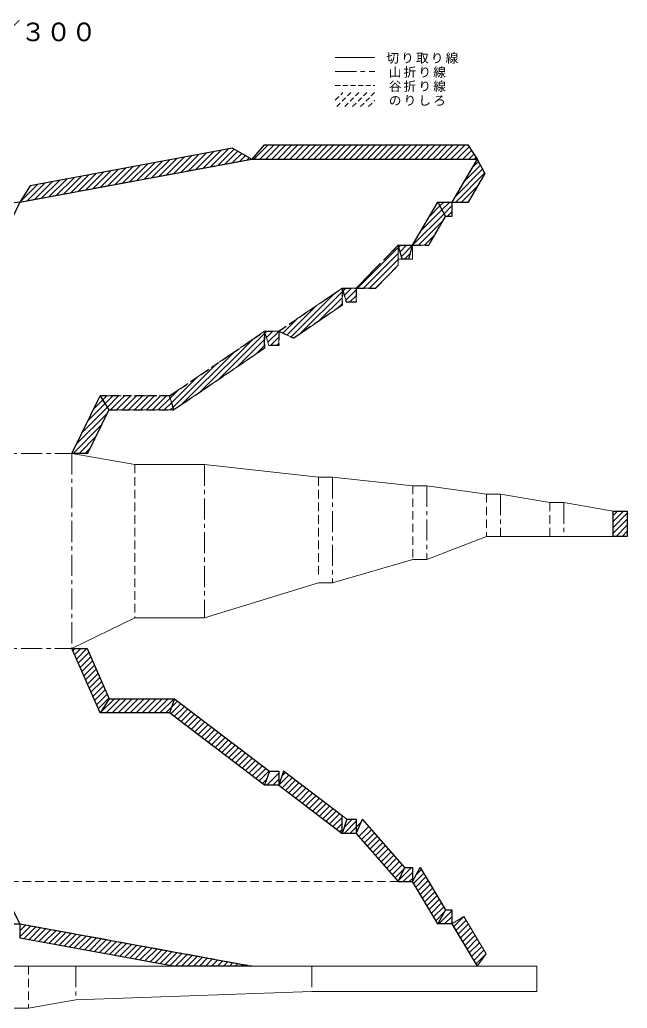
# Model space of a CAD drawing. Units: millimetres at full size, sheet at 1:300. Extents: x -1911260 to 408766, y -45196 to 976532.
# Drawn here: x -359924 to -316749, y 791137 to 861358 of the extents above; entities that cross this region are included whole.
import ezdxf
from ezdxf.enums import TextEntityAlignment as Align

# ---------------------------------------------------------------- set-up
doc = ezdxf.new("R2010")
doc.units = ezdxf.units.MM
doc.header["$LTSCALE"] = 300
for name, pattern in [('CHAIN1', [8, 5, -1, 1, -1]), ('DASHED1', [1.8, 1.2, -0.6]), ('DASHED2', [3, 2, -1])]:
    doc.linetypes.add(name, pattern=pattern)
doc.layers.add('0-0', color=4, linetype='Continuous', lineweight=5)
doc.layers.add('0-1', color=2, linetype='Continuous')
doc.styles.add('ＭＳ ゴシック', font='')
doc.styles.get('ＭＳ ゴシック').set_extended_font_data('MS Gothic')

msp = doc.modelspace()

# ---------------------------------------------------------------- linework, layer by layer
at = {"layer": '0-0'}
for p, q in [((-337497.7, 858684.3), (-334697.7, 858684.3)), ((-343421.2, 851466.5), (-342545, 852466.5)), ((-328071.6, 852466.5), (-342545, 852466.5)), ((-329221.2, 848406.5), (-329221.2, 847406.5)), ((-328061, 848406.5), (-329221.2, 848406.5)), ((-333021.2, 845346.5), (-333021.2, 844340.9)), ((-330861, 845346.5), (-332021.2, 845346.5)), ((-333021.2, 844340.9), (-333021.2, 843918.1)), ((-333021.2, 843918.1), (-334620.8, 842286.5)), ((-337021.2, 842286.5), (-337021.2, 841077.2)), ((-336713.4, 841286.5), (-337021.2, 842286.5)), ((-336021.2, 842286.5), (-336021.2, 841286.5)), ((-334620.8, 842286.5), (-336021.2, 842286.5)), ((-336713.4, 841286.5), (-336021.2, 841286.5)), ((-342521.2, 839226.5), (-342230.5, 838226.5)), ((-342521.2, 839226.5), (-342521.2, 838222.6)), ((-341521.2, 839226.5), (-341521.2, 838226.5)), ((-342521.2, 838226.5), (-342521.2, 838017.2)), ((-341521.2, 838226.5), (-342230.5, 838226.5)), ((-341184.1, 807983), (-341521.2, 806983)), ((-341184.1, 807983), (-336684.1, 804560)), ((-331455, 801137), (-332021.2, 800137)), ((-359921.2, 797137), (-361039.2, 797137)), ((-329221.2, 797137), (-328363.1, 797650.6)), ((-328363.1, 797650.6), (-326772.1, 794998.9)), ((-354511.4, 795137), (-349011.4, 794137)), ((-327421.2, 794137), (-326772.1, 794998.9)), ((-389421.2, 794137), (-343421.2, 794137)), ((-343421.2, 794137), (-323173.2, 794137))]:
    msp.add_line(p, q, dxfattribs=at)
at = {"layer": '0-0', "color": 2, "linetype": 'CHAIN1'}
for p, q in [((-337497.7, 857684.3), (-334697.7, 857684.3)), ((-330221.2, 848406.5), (-332021.2, 845346.5)), ((-330221.2, 848406.5), (-329221.2, 848406.5)), ((-333021.2, 845346.5), (-336021.2, 842286.5)), ((-333021.2, 845346.5), (-332021.2, 845346.5)), ((-337021.2, 842286.5), (-341521.2, 839226.5)), ((-337021.2, 842286.5), (-336021.2, 842286.5)), ((-342521.2, 839226.5), (-349271.2, 834636.5)), ((-342521.2, 839226.5), (-341508.9, 839234.8)), ((-354221.2, 834636.5), (-356221.2, 830556.5)), ((-354221.2, 834636.5), (-349271.2, 834636.5)), ((-376621.2, 830556.5), (-356221.2, 830556.5)), ((-356221.2, 830556.5), (-356221.2, 816681.5)), ((-346799.2, 829756.5), (-346799.2, 818881.5)), ((-337687.2, 828856.5), (-337687.2, 821384.9)), ((-330987.2, 828256.5), (-330987.2, 823006.5)), ((-325745.2, 827656.5), (-325745.2, 824656.5)), ((-321247.2, 827056.5), (-321247.2, 824656.5)), ((-317749.2, 826456.5), (-317749.2, 824656.5)), ((-376621.2, 816681.5), (-356221.2, 816681.5)), ((-355943.2, 794134), (-355943.2, 791737)), ((-339173.2, 794137), (-339173.2, 792337))]:
    msp.add_line(p, q, dxfattribs=at)
at = {"layer": '0-0', "color": 7, "linetype": 'DASHED1'}
msp.add_line((-337497.7, 856684.3), (-334697.7, 856684.3), dxfattribs=at)
at = {"layer": '0-0', "color": 2, "linetype": 'DASHED1'}
for p, q in [((-337497.7, 855653), (-336963.7, 856187)), ((-337398, 855187), (-336398, 856187)), ((-336832.3, 855187), (-335832.3, 856187)), ((-336266.6, 855187), (-335266.6, 856187)), ((-335700.9, 855187), (-334700.9, 856187)), ((-335135.3, 855187), (-334697.7, 855624.6))]:
    msp.add_line(p, q, dxfattribs=at)
at = {"layer": '0-0', "color": 5, "linetype": 'DASHED2'}
msp.add_line((-329221.2, 847386.5), (-329221.2, 847406.5), dxfattribs=at)
at = {"layer": '0-0', "color": 7, "linetype": 'DASHED2'}
for p, q in [((-351749.2, 829756.5), (-351749.2, 818881.5)), ((-338687.2, 828856.5), (-338687.2, 821666.1)), ((-331987.2, 828256.5), (-331987.2, 823006.5)), ((-326745.2, 827656.5), (-326745.2, 824656.5)), ((-322247.2, 827056.5), (-322247.2, 824656.5)), ((-333021.2, 800137), (-406421.2, 800137)), ((-359297.2, 794134), (-359297.2, 791137))]:
    msp.add_line(p, q, dxfattribs=at)
at = {"layer": '0-0'}
for points in [[(-343421.2, 851466.5), (-344801.7, 852227.5), (-359193.4, 849558.5), (-359921.2, 848406.5), (-361123.3, 848226.1), (-361818.5, 846807.9), (-361421.2, 845346.5), (-362495.1, 846346.5), (-370323.2, 846346.5), (-371421.2, 845346.5)], [(-328071.6, 852466.5), (-327421.2, 851466.5), (-326866.9, 850436.5), (-328061, 848406.5)], [(-330221.2, 848406.5), (-329661, 847386.5), (-330861, 845346.5)], [(-329221.2, 847406.5), (-329221.2, 847386.5), (-329661, 847386.5)], [(-332021.2, 845346.5), (-332021.2, 844346.5), (-332986.2, 844340.9)], [(-337021.2, 841077.2), (-340450.7, 838745.2), (-341521.2, 839226.5)], [(-342521.2, 838017.2), (-348963.4, 833636.5), (-349271.2, 834636.5)], [(-354221.2, 834636.5), (-353597.7, 833636.5), (-348963.4, 833636.5)], [(-353597.7, 833636.5), (-355107.5, 830556.5), (-356221.2, 830556.5)], [(-356221.2, 830556.5), (-351749.2, 829756.5), (-346799.2, 829756.5), (-338687.2, 828856.5), (-337687.2, 828856.5), (-331987.2, 828256.5), (-330987.2, 828256.5), (-326745.2, 827656.5), (-325745.2, 827656.5), (-322247.2, 827056.5), (-321247.2, 827056.5), (-317749.2, 826456.5)], [(-356221.2, 816681.5), (-351749.2, 818881.5), (-346799.2, 818881.5), (-338687.2, 821356.5), (-337687.2, 821356.5), (-331987.2, 823006.5), (-330987.2, 823006.5), (-326745.2, 824656.5), (-317749.2, 824656.5), (-316749.2, 824656.5), (-316749.2, 826456.5), (-317749.2, 826456.5)], [(-356221.2, 816681.5), (-355129.4, 816681.5), (-353567.6, 813117.5), (-354221.2, 812117.5)], [(-353567.6, 813117.5), (-348934.1, 813117.5), (-349271.2, 812117.5)], [(-348934.1, 813117.5), (-342184.1, 807983), (-342521.2, 806983)], [(-342184.1, 807983), (-341521.2, 807983), (-341521.2, 806983)], [(-337021.2, 804816.4), (-337021.2, 803560), (-336684.1, 804560), (-336021.2, 804560), (-336021.2, 803560), (-335567.9, 804560), (-332567.9, 801137), (-333021.2, 800137)], [(-332567.9, 801137), (-332021.2, 801137), (-332021.2, 800137)], [(-331455, 801137), (-329655, 798137), (-330221.2, 797137)], [(-329655, 798137), (-329221.2, 798137), (-329221.2, 797137)], [(-359921.2, 797137), (-359921.2, 796120.6), (-354511.4, 795137)], [(-406421.2, 794137), (-406421.2, 792337), (-389421.2, 792337), (-372651.2, 791737), (-369297.2, 791137), (-359297.2, 791137), (-355943.2, 791737), (-339173.2, 792337), (-323173.2, 792337), (-323173.2, 794137)]]:
    msp.add_lwpolyline(points, dxfattribs=at)
at = {"layer": '0-0', "color": 2, "linetype": 'CHAIN1'}
for points in [[(-372921.2, 848406.5), (-371421.2, 845346.5), (-361421.2, 845346.5), (-359921.2, 848406.5), (-343421.2, 851466.5), (-327421.2, 851466.5), (-329221.2, 848406.5)], [(-356221.2, 816681.5), (-354221.2, 812117.5), (-349271.2, 812117.5), (-342521.2, 806983), (-341521.2, 806983), (-337021.2, 803560), (-336021.2, 803560), (-333021.2, 800137), (-332021.2, 800137), (-330221.2, 797137), (-329221.2, 797137), (-327421.2, 794137)], [(-371421.2, 800137), (-361421.2, 800137), (-359921.2, 797137), (-343421.2, 794137)]]:
    msp.add_lwpolyline(points, dxfattribs=at)
at = {"layer": '0-1'}
for p, q in [((-348454, 850533.1), (-347205.4, 851781.8)), ((-347933.1, 850629.7), (-346684.5, 851878.3)), ((-347412.3, 850726.3), (-346163.6, 851974.9)), ((-346891.4, 850822.9), (-345642.8, 852071.5)), ((-346370.5, 850919.5), (-345121.9, 852168.1)), ((-345849.7, 851016.1), (-344696.4, 852169.4)), ((-345328.8, 851112.7), (-344422.9, 852018.7)), ((-344808, 851209.3), (-344149.4, 851867.9)), ((-343278, 851466.5), (-342278, 852466.5)), ((-343278, 851466.5), (-342278, 852466.5)), ((-342853.7, 851466.5), (-341853.7, 852466.5)), ((-342853.7, 851466.5), (-341853.7, 852466.5)), ((-342429.5, 851466.5), (-341429.5, 852466.5)), ((-342429.5, 851466.5), (-341429.5, 852466.5)), ((-342005.2, 851466.5), (-341005.2, 852466.5)), ((-342005.2, 851466.5), (-341005.2, 852466.5)), ((-341580.9, 851466.5), (-340580.9, 852466.5)), ((-341580.9, 851466.5), (-340580.9, 852466.5)), ((-341156.7, 851466.5), (-340156.7, 852466.5)), ((-341156.7, 851466.5), (-340156.7, 852466.5)), ((-340732.4, 851466.5), (-339732.4, 852466.5)), ((-340732.4, 851466.5), (-339732.4, 852466.5)), ((-340308.1, 851466.5), (-339308.1, 852466.5)), ((-340308.1, 851466.5), (-339308.1, 852466.5)), ((-339883.9, 851466.5), (-338883.9, 852466.5)), ((-339883.9, 851466.5), (-338883.9, 852466.5)), ((-339459.6, 851466.5), (-338459.6, 852466.5)), ((-339459.6, 851466.5), (-338459.6, 852466.5)), ((-339035.3, 851466.5), (-338035.3, 852466.5)), ((-339035.3, 851466.5), (-338035.3, 852466.5)), ((-338611.1, 851466.5), (-337611.1, 852466.5)), ((-338611.1, 851466.5), (-337611.1, 852466.5)), ((-338186.8, 851466.5), (-337186.8, 852466.5)), ((-338186.8, 851466.5), (-337186.8, 852466.5)), ((-337762.5, 851466.5), (-336762.5, 852466.5)), ((-337762.5, 851466.5), (-336762.5, 852466.5)), ((-337338.3, 851466.5), (-336338.3, 852466.5)), ((-337338.3, 851466.5), (-336338.3, 852466.5)), ((-336914, 851466.5), (-335914, 852466.5)), ((-336914, 851466.5), (-335914, 852466.5)), ((-336489.8, 851466.5), (-335489.8, 852466.5)), ((-336489.8, 851466.5), (-335489.8, 852466.5)), ((-336065.5, 851466.5), (-335065.5, 852466.5)), ((-336065.5, 851466.5), (-335065.5, 852466.5)), ((-335641.2, 851466.5), (-334641.2, 852466.5)), ((-335641.2, 851466.5), (-334641.2, 852466.5)), ((-335217, 851466.5), (-334217, 852466.5)), ((-335217, 851466.5), (-334217, 852466.5)), ((-334792.7, 851466.5), (-333792.7, 852466.5)), ((-334792.7, 851466.5), (-333792.7, 852466.5)), ((-334368.4, 851466.5), (-333368.4, 852466.5)), ((-334368.4, 851466.5), (-333368.4, 852466.5)), ((-333944.2, 851466.5), (-332944.2, 852466.5)), ((-333944.2, 851466.5), (-332944.2, 852466.5)), ((-333519.9, 851466.5), (-332519.9, 852466.5)), ((-333519.9, 851466.5), (-332519.9, 852466.5)), ((-333095.6, 851466.5), (-332095.6, 852466.5)), ((-333095.6, 851466.5), (-332095.6, 852466.5)), ((-332671.4, 851466.5), (-331671.4, 852466.5)), ((-332671.4, 851466.5), (-331671.4, 852466.5)), ((-332247.1, 851466.5), (-331247.1, 852466.5)), ((-332247.1, 851466.5), (-331247.1, 852466.5)), ((-331822.9, 851466.5), (-330822.9, 852466.5)), ((-331822.9, 851466.5), (-330822.9, 852466.5)), ((-331398.6, 851466.5), (-330398.6, 852466.5)), ((-331398.6, 851466.5), (-330398.6, 852466.5)), ((-330974.3, 851466.5), (-329974.3, 852466.5)), ((-330974.3, 851466.5), (-329974.3, 852466.5)), ((-330550.1, 851466.5), (-329550.1, 852466.5)), ((-330550.1, 851466.5), (-329550.1, 852466.5)), ((-330125.8, 851466.5), (-329125.8, 852466.5)), ((-330125.8, 851466.5), (-329125.8, 852466.5)), ((-329701.5, 851466.5), (-328701.5, 852466.5)), ((-329701.5, 851466.5), (-328701.5, 852466.5)), ((-329277.3, 851466.5), (-328277.3, 852466.5)), ((-329277.3, 851466.5), (-328277.3, 852466.5)), ((-328853, 851466.5), (-327985.5, 852334)), ((-328853, 851466.5), (-327985.5, 852334)), ((-328428.7, 851466.5), (-327818.3, 852077)), ((-328428.7, 851466.5), (-327818.3, 852077)), ((-328004.5, 851466.5), (-327651.1, 851819.9)), ((-328004.5, 851466.5), (-327651.1, 851819.9)), ((-352100, 849857), (-350851.4, 851105.6)), ((-351579.1, 849953.6), (-350330.5, 851202.2)), ((-351058.3, 850050.2), (-349809.7, 851298.8)), ((-350537.4, 850146.8), (-349288.8, 851395.4)), ((-350016.6, 850243.4), (-348767.9, 851492)), ((-349495.7, 850339.9), (-348247.1, 851588.6)), ((-348974.8, 850436.5), (-347726.2, 851685.2)), ((-344287.1, 851305.9), (-343875.9, 851717.1)), ((-343766.2, 851402.5), (-343602.4, 851566.4)), ((-327800.1, 850822.3), (-327328.4, 851294.1)), ((-327800.1, 850822.3), (-327328.4, 851294.1)), ((-327580.2, 851466.5), (-327483.9, 851562.8)), ((-327580.2, 851466.5), (-327483.9, 851562.8)), ((-355746, 849180.8), (-354497.4, 850429.4)), ((-355225.2, 849277.4), (-353976.5, 850526)), ((-354704.3, 849374), (-353455.7, 850622.6)), ((-354183.4, 849470.6), (-352934.8, 850719.2)), ((-353662.6, 849567.2), (-352414, 850815.8)), ((-353141.7, 849663.8), (-351893.1, 850912.4)), ((-352620.9, 849760.4), (-351372.2, 851009)), ((-329012.3, 848761.6), (-327031.5, 850742.4)), ((-329012.3, 848761.6), (-327031.5, 850742.4)), ((-328943.2, 848406.5), (-326883.1, 850466.6)), ((-328943.2, 848406.5), (-326883.1, 850466.6)), ((-328406.2, 849792), (-327179.9, 851018.2)), ((-328406.2, 849792), (-327179.9, 851018.2)), ((-359392, 848504.6), (-358143.4, 849753.2)), ((-358871.2, 848601.2), (-357622.6, 849849.8)), ((-358350.3, 848697.8), (-357101.7, 849946.4)), ((-357829.5, 848794.4), (-356580.8, 850043)), ((-357308.6, 848891), (-356060, 850139.6)), ((-356787.7, 848987.6), (-355539.1, 850236.2)), ((-356266.9, 849084.2), (-355018.3, 850332.8)), ((-359912.9, 848408), (-358664.3, 849656.6)), ((-359204.9, 849540.2), (-359185.1, 849560)), ((-328518.9, 848406.5), (-327406.9, 849518.5)), ((-328518.9, 848406.5), (-327406.9, 849518.5)), ((-330228.7, 848393.8), (-330219.3, 848403.1)), ((-330219.3, 848403.1), (-330215.9, 848406.5)), ((-330219.3, 848403.1), (-330215.9, 848406.5)), ((-330068.9, 848129.2), (-329791.7, 848406.5)), ((-330068.9, 848129.2), (-329791.7, 848406.5)), ((-329918.5, 847855.4), (-329367.4, 848406.5)), ((-329918.5, 847855.4), (-329367.4, 848406.5)), ((-328094.6, 848406.5), (-328013, 848488.1)), ((-328094.6, 848406.5), (-328013, 848488.1)), ((-332003.2, 845346.5), (-329768.1, 847581.5)), ((-331440.9, 846333), (-329918.5, 847855.4)), ((-330834.8, 847363.4), (-330068.9, 848129.2)), ((-329768.1, 847581.5), (-329221.2, 848128.5)), ((-329768.1, 847581.5), (-329221.2, 848128.5)), ((-329538.9, 847386.5), (-329221.2, 847704.2)), ((-329538.9, 847386.5), (-329221.2, 847704.2)), ((-331578.9, 845346.5), (-329835.5, 847089.9)), ((-331154.6, 845346.5), (-330441.6, 846059.6)), ((-335911.7, 842286.5), (-333021.2, 845177)), ((-332984.5, 845213.6), (-332851.7, 845346.5)), ((-332892.8, 844881.1), (-332427.4, 845346.5)), ((-332801, 844548.6), (-332027.3, 845322.3)), ((-335487.4, 842286.5), (-333021.2, 844752.7)), ((-335063.2, 842286.5), (-333021.2, 844328.5)), ((-332582.2, 844343.2), (-332172, 844753.4)), ((-332582.2, 844343.2), (-332172, 844753.4)), ((-334638.9, 842286.5), (-333715, 843210.4)), ((-339984.7, 839062), (-337021.2, 842025.5)), ((-336959.8, 842086.9), (-336760.2, 842286.5)), ((-336859.9, 841762.5), (-336335.9, 842286.5)), ((-336760.1, 841438.1), (-336021.2, 842177)), ((-340640.5, 838830.5), (-337531.5, 841939.5)), ((-338658.9, 839963.6), (-337021.2, 841601.2)), ((-336487.4, 841286.5), (-336021.2, 841752.7)), ((-336063.2, 841286.5), (-336021.2, 841328.5)), ((-340933.1, 838962.1), (-338857.3, 841038)), ((-337333, 840865.1), (-337021.2, 841177)), ((-341225.8, 839093.7), (-340183.1, 840136.4)), ((-342486.2, 839106.1), (-342365.8, 839226.5)), ((-342390.6, 838777.4), (-341941.5, 839226.5)), ((-342295.1, 838448.7), (-341521.2, 839222.6)), ((-341518.5, 839225.3), (-341508.9, 839234.8)), ((-347140.5, 834876.1), (-343361.4, 838655.2)), ((-345814.6, 835777.7), (-342521.2, 839071.1)), ((-344488.8, 836679.2), (-342521.2, 838646.8)), ((-342093, 838226.5), (-341521.2, 838798.3)), ((-348466.3, 833974.5), (-344687.2, 837753.6)), ((-343163, 837580.8), (-342521.2, 838222.6)), ((-341668.7, 838226.5), (-341521.2, 838374)), ((-353471.2, 833636.5), (-352471.2, 834636.5)), ((-353471.2, 833636.5), (-352471.2, 834636.5)), ((-353047, 833636.5), (-352047, 834636.5)), ((-353047, 833636.5), (-352047, 834636.5)), ((-352622.7, 833636.5), (-351622.7, 834636.5)), ((-352622.7, 833636.5), (-351622.7, 834636.5)), ((-352198.4, 833636.5), (-351198.4, 834636.5)), ((-352198.4, 833636.5), (-351198.4, 834636.5)), ((-351774.2, 833636.5), (-350774.2, 834636.5)), ((-351774.2, 833636.5), (-350774.2, 834636.5)), ((-351349.9, 833636.5), (-350349.9, 834636.5)), ((-351349.9, 833636.5), (-350349.9, 834636.5)), ((-350925.6, 833636.5), (-349925.6, 834636.5)), ((-350925.6, 833636.5), (-349925.6, 834636.5)), ((-350501.4, 833636.5), (-349501.4, 834636.5)), ((-350501.4, 833636.5), (-349501.4, 834636.5)), ((-350077.1, 833636.5), (-349225.5, 834488.1)), ((-349652.9, 833636.5), (-349125.7, 834163.7)), ((-349228.6, 833636.5), (-349025.8, 833839.3)), ((-355903.9, 831203.9), (-353719.3, 833388.4)), ((-356127, 830556.5), (-354127.3, 832556.2)), ((-355702.7, 830556.5), (-354535.2, 831724)), ((-355278.4, 830556.5), (-354943.2, 830891.8)), ((-317749.2, 825722.6), (-317015.3, 826456.5)), ((-317749.2, 826146.8), (-317439.5, 826456.5)), ((-317749.2, 825298.3), (-316749.2, 826298.3)), ((-317749.2, 825298.3), (-316749.2, 826298.3)), ((-317749.2, 824874), (-316749.2, 825874)), ((-317749.2, 824874), (-316749.2, 825874)), ((-317542.5, 824656.5), (-316749.2, 825449.8)), ((-317118.2, 824656.5), (-316749.2, 825025.5)), ((-356154.2, 816528.6), (-356001.2, 816681.5)), ((-356024.9, 816233.6), (-355577, 816681.5)), ((-355895.6, 815938.6), (-355152.7, 816681.5)), ((-355766.4, 815643.6), (-355007.2, 816402.7)), ((-355637.1, 815348.6), (-354878, 816107.7)), ((-355507.8, 815053.6), (-354748.7, 815812.7)), ((-355378.6, 814758.6), (-354619.4, 815517.7)), ((-355249.3, 814463.6), (-354490.1, 815222.7)), ((-355120, 814168.6), (-354360.9, 814927.8)), ((-354990.7, 813873.6), (-354231.6, 814632.8)), ((-354861.5, 813578.6), (-354102.3, 814337.8)), ((-354732.2, 813283.6), (-353973.1, 814042.8)), ((-354602.9, 812988.6), (-353843.8, 813747.8)), ((-354473.7, 812693.6), (-353714.5, 813452.8)), ((-354344.4, 812398.6), (-353585.3, 813157.8)), ((-354201.3, 812117.5), (-353201.3, 813117.5)), ((-353777, 812117.5), (-352777, 813117.5)), ((-353352.8, 812117.5), (-352352.8, 813117.5)), ((-352928.5, 812117.5), (-351928.5, 813117.5)), ((-352504.2, 812117.5), (-351504.2, 813117.5)), ((-352080, 812117.5), (-351080, 813117.5)), ((-351655.7, 812117.5), (-350655.7, 813117.5)), ((-351231.4, 812117.5), (-350231.4, 813117.5)), ((-350807.2, 812117.5), (-349807.2, 813117.5)), ((-350382.9, 812117.5), (-349382.9, 813117.5)), ((-349958.6, 812117.5), (-348958.6, 813117.5)), ((-349534.4, 812117.5), (-349137.3, 812514.5)), ((-349179.7, 812047.9), (-348466.1, 812761.5)), ((-349137.3, 812514.5), (-348707.1, 812944.8)), ((-348938.7, 811864.6), (-348225.1, 812578.2)), ((-348697.8, 811681.3), (-347984.2, 812394.9)), ((-348456.8, 811498), (-347743.2, 812211.6)), ((-348215.8, 811314.7), (-347502.2, 812028.3)), ((-347974.9, 811131.4), (-347261.3, 811845)), ((-347733.9, 810948.1), (-347020.3, 811661.7)), ((-347492.9, 810764.8), (-346779.3, 811478.4)), ((-347252, 810581.5), (-346538.4, 811295.1)), ((-347011, 810398.2), (-346297.4, 811111.8)), ((-346770, 810214.9), (-346056.4, 810928.6)), ((-346529.1, 810031.6), (-345815.5, 810745.3)), ((-346288.1, 809848.4), (-345574.5, 810562)), ((-346047.1, 809665.1), (-345333.5, 810378.7)), ((-345806.2, 809481.8), (-345092.5, 810195.4)), ((-345565.2, 809298.5), (-344851.6, 810012.1)), ((-345324.2, 809115.2), (-344610.6, 809828.8)), ((-345083.3, 808931.9), (-344369.6, 809645.5)), ((-344842.3, 808748.6), (-344128.7, 809462.2)), ((-344601.3, 808565.3), (-343887.7, 809278.9)), ((-344360.4, 808382), (-343646.7, 809095.6)), ((-344119.4, 808198.7), (-343405.8, 808912.3)), ((-343878.4, 808015.4), (-343164.8, 808729)), ((-343637.4, 807832.1), (-342923.8, 808545.7)), ((-343396.5, 807648.8), (-342682.9, 808362.4)), ((-343155.5, 807465.5), (-342441.9, 808179.1)), ((-342914.5, 807282.2), (-342200.9, 807995.8)), ((-342365.2, 806983), (-341521.2, 807827)), ((-341518.6, 806981.1), (-340805, 807694.7)), ((-341307.7, 807616.2), (-341046, 807878)), ((-342673.6, 807098.9), (-342384.8, 807387.7)), ((-341941, 806983), (-341521.2, 807402.8)), ((-341277.7, 806797.8), (-340564.1, 807511.4)), ((-341036.7, 806614.5), (-340323.1, 807328.1)), ((-340795.7, 806431.2), (-340082.1, 807144.8)), ((-340554.8, 806247.9), (-339841.2, 806961.5)), ((-340313.8, 806064.6), (-339600.2, 806778.2)), ((-340072.8, 805881.3), (-339359.2, 806594.9)), ((-339831.9, 805698), (-339118.3, 806411.6)), ((-339590.9, 805514.7), (-338877.3, 806228.3)), ((-339349.9, 805331.4), (-338636.3, 806045)), ((-339109, 805148.1), (-338395.4, 805861.7)), ((-338868, 804964.8), (-338154.4, 805678.4)), ((-338627, 804781.5), (-337913.4, 805495.1)), ((-338386.1, 804598.2), (-337672.4, 805311.8)), ((-338145.1, 804414.9), (-337431.5, 805128.5)), ((-337904.1, 804231.6), (-337190.5, 804945.2)), ((-337663.2, 804048.3), (-337021.2, 804690.3)), ((-337422.2, 803865), (-337021.2, 804266)), ((-336878.7, 803560), (-336021.2, 804417.5)), ((-336877.9, 803985), (-336302.9, 804560)), ((-336021.2, 803993.2), (-335662, 804352.4)), ((-335827.2, 803338.7), (-335118.6, 804047.3)), ((-337181.2, 803681.7), (-337021.2, 803841.7)), ((-336454.4, 803560), (-336021.2, 803993.2)), ((-336030.2, 803560), (-336021.2, 803569)), ((-336021.2, 803569), (-336013.8, 803576.4)), ((-335629.1, 803112.6), (-334920.4, 803821.2)), ((-335430.9, 802886.5), (-334722.3, 803595.1)), ((-335232.7, 802660.4), (-334524.1, 803369)), ((-335034.6, 802434.3), (-334325.9, 803142.9)), ((-334836.4, 802208.2), (-334127.8, 802916.8)), ((-334638.2, 801982.1), (-333929.6, 802690.7)), ((-334440.1, 801755.9), (-333731.4, 802464.6)), ((-334241.9, 801529.8), (-333533.3, 802238.5)), ((-334043.8, 801303.7), (-333335.1, 802012.4)), ((-333845.6, 801077.6), (-333137, 801786.3)), ((-333647.4, 800851.5), (-332938.8, 801560.2)), ((-333449.3, 800625.4), (-332740.6, 801334.1)), ((-333251.1, 800399.3), (-332613.1, 801037.4)), ((-332964.8, 800261.4), (-332089.2, 801137)), ((-332664.9, 800137), (-332021.2, 800780.7)), ((-332613.1, 801037.4), (-332513.5, 801137)), ((-331944.4, 800009), (-331215.5, 800737.9)), ((-331734.7, 800642.9), (-331374.6, 801003)), ((-333053, 800173.2), (-332964.8, 800261.4)), ((-332240.7, 800137), (-332021.2, 800356.5)), ((-331785.3, 799743.8), (-331056.4, 800472.7)), ((-331626.2, 799478.7), (-330897.3, 800207.5)), ((-331467.1, 799213.5), (-330738.2, 799942.4)), ((-331308, 798948.3), (-330579.1, 799677.2)), ((-331148.9, 798683.2), (-330420, 799412)), ((-330989.8, 798418), (-330260.9, 799146.9)), ((-330830.7, 798152.8), (-330101.8, 798881.7)), ((-330671.6, 797887.7), (-329942.7, 798616.5)), ((-330512.5, 797622.5), (-329783.6, 798351.4)), ((-330353.4, 797357.3), (-329761, 797949.7)), ((-330149.5, 797137), (-329221.2, 798065.3)), ((-359921.2, 797063.8), (-359859.2, 797125.7)), ((-359921.2, 796639.5), (-359500.3, 797060.5)), ((-329725.2, 797137), (-329221.2, 797641)), ((-329301, 797137), (-329221.2, 797216.8)), ((-329092, 796921.7), (-328363.1, 797650.6)), ((-328932.9, 796656.5), (-328204, 797385.4)), ((-328773.8, 796391.4), (-328044.9, 797120.2)), ((-359921.2, 796215.3), (-359141.3, 796995.2)), ((-359642.3, 796069.9), (-358782.3, 796929.9)), ((-359283.3, 796004.6), (-358423.3, 796864.6)), ((-358924.3, 795939.3), (-358064.3, 796799.4)), ((-358565.3, 795874.1), (-357705.3, 796734.1)), ((-358206.3, 795808.8), (-357346.3, 796668.8)), ((-357847.3, 795743.5), (-356987.3, 796603.6)), ((-357488.3, 795678.3), (-356628.3, 796538.3)), ((-357129.3, 795613), (-356269.3, 796473)), ((-356770.3, 795547.7), (-355910.3, 796407.7)), ((-356411.4, 795482.4), (-355551.3, 796342.5)), ((-328614.7, 796126.2), (-327885.8, 796855.1)), ((-328455.6, 795861), (-327726.7, 796589.9)), ((-328296.5, 795595.9), (-327567.6, 796324.7)), ((-356052.4, 795417.2), (-355192.3, 796277.2)), ((-355693.4, 795351.9), (-354833.3, 796211.9)), ((-355334.4, 795286.6), (-354474.4, 796146.7)), ((-354975.4, 795221.4), (-354115.4, 796081.4)), ((-354616.4, 795156.1), (-353756.4, 796016.1)), ((-354257.4, 795090.8), (-353397.4, 795950.8)), ((-353898.4, 795025.5), (-353038.4, 795885.6)), ((-353539.4, 794960.3), (-352679.4, 795820.3)), ((-353180.4, 794895), (-352320.4, 795755)), ((-352821.4, 794829.7), (-351961.4, 795689.8)), ((-352462.4, 794764.5), (-351602.4, 795624.5)), ((-328137.4, 795330.7), (-327408.5, 796059.6)), ((-327978.3, 795065.5), (-327249.4, 795794.4)), ((-352103.4, 794699.2), (-351243.4, 795559.2)), ((-351744.5, 794633.9), (-350884.4, 795493.9)), ((-351385.5, 794568.6), (-350525.4, 795428.7)), ((-351026.5, 794503.4), (-350166.4, 795363.4)), ((-350667.5, 794438.1), (-349807.4, 795298.1)), ((-350308.5, 794372.8), (-349448.5, 795232.9)), ((-349949.5, 794307.6), (-349089.5, 795167.6)), ((-349590.5, 794242.3), (-348730.5, 795102.3)), ((-349231.5, 794177), (-348371.5, 795037)), ((-348847.3, 794137), (-348012.5, 794971.8)), ((-348423, 794137), (-347653.5, 794906.5)), ((-327819.2, 794800.4), (-327090.3, 795529.2)), ((-327660.1, 794535.2), (-326931.2, 795264.1)), ((-327501, 794270), (-326772.1, 794998.9)), ((-347998.7, 794137), (-347294.5, 794841.2)), ((-347574.5, 794137), (-346935.5, 794776)), ((-347150.2, 794137), (-346576.5, 794710.7)), ((-346725.9, 794137), (-346217.5, 794645.4)), ((-346301.7, 794137), (-345858.5, 794580.1)), ((-345877.4, 794137), (-345499.5, 794514.9)), ((-345453.2, 794137), (-345140.5, 794449.6)), ((-345028.9, 794137), (-344781.6, 794384.3)), ((-344604.6, 794137), (-344422.6, 794319.1)), ((-344180.4, 794137), (-344063.6, 794253.8)), ((-343756.1, 794137), (-343704.6, 794188.5))]:
    msp.add_line(p, q, dxfattribs=at)
at = {"layer": '0-1', "color": 5}
for p, q in [((-344801.7, 852227.5), (-343421.2, 851466.5)), ((-342545, 852466.5), (-328071.6, 852466.5)), ((-328071.6, 852466.5), (-327421.2, 851466.5)), ((-327421.2, 851466.5), (-329221.2, 848406.5)), ((-327421.2, 851466.5), (-326866.9, 850436.5)), ((-326866.9, 850436.5), (-328061, 848406.5)), ((-359921.2, 848406.5), (-361421.2, 845346.5)), ((-359921.2, 848406.5), (-361123.3, 848226.1)), ((-330221.2, 848406.5), (-329661, 847386.5)), ((-329221.2, 848406.5), (-328061, 848406.5)), ((-332746.7, 844351.9), (-333021.2, 845346.5)), ((-333021.2, 845346.5), (-332003.2, 845346.5)), ((-332273.4, 844354.7), (-332021.2, 845346.5)), ((-332746.7, 844351.9), (-332734.1, 844342.3)), ((-332744.1, 844342.3), (-332736.8, 844342.3)), ((-332285.9, 844344.9), (-332734.1, 844342.3)), ((-332273.4, 844354.7), (-332285.9, 844344.9)), ((-336684.1, 804560), (-337021.2, 803560)), ((-332567.9, 801137), (-335567.9, 804560)), ((-336021.2, 803560), (-337021.2, 803560)), ((-359921.2, 797137), (-359921.2, 796120.6)), ((-329221.2, 797137), (-327421.2, 794137)), ((-349011.4, 794137), (-359921.2, 796120.6))]:
    msp.add_line(p, q, dxfattribs=at)
at = {"layer": '0-1', "color": 5, "linetype": 'DASHED2'}
for p, q in [((-333021.2, 845346.5), (-336021.2, 842286.5)), ((-337021.2, 842286.5), (-336713.4, 841286.5)), ((-342521.2, 838226.5), (-342521.2, 839226.5)), ((-341521.2, 839226.5), (-340450.7, 838745.2)), ((-341521.2, 838226.5), (-342230.5, 838226.5))]:
    msp.add_line(p, q, dxfattribs=at)
at = {"layer": '0-1', "color": 5}
for points in [[(-344801.7, 852227.5), (-359193.4, 849558.5), (-359921.2, 848406.5), (-343421.2, 851466.5)], [(-342545, 852466.5), (-343421.2, 851466.5), (-327421.2, 851466.5)], [(-332021.2, 845346.5), (-330221.2, 848406.5), (-329221.2, 848406.5), (-329221.2, 847386.5), (-329661, 847386.5)], [(-353567.6, 813117.5), (-348934.1, 813117.5), (-349271.2, 812117.5), (-354221.2, 812117.5)], [(-348934.1, 813117.5), (-342184.1, 807983), (-342521.2, 806983), (-349271.2, 812117.5)], [(-342184.1, 807983), (-341521.2, 807983), (-341521.2, 806983), (-342521.2, 806983)], [(-336684.1, 804560), (-336021.2, 804560), (-336021.2, 803560), (-335567.9, 804560)], [(-336021.2, 803560), (-333021.2, 800137), (-332567.9, 801137), (-332021.2, 801137), (-332021.2, 800137)], [(-333021.2, 800137), (-332021.2, 800137), (-331455, 801137), (-329655, 798137), (-330221.2, 797137), (-332021.2, 800137)], [(-370803.2, 799137), (-362039.2, 799137), (-361421.2, 800137), (-362039.2, 799137), (-361039.2, 797137), (-359921.2, 797137), (-361421.2, 800137)], [(-329655, 798137), (-329221.2, 798137), (-329221.2, 797137), (-330221.2, 797137)], [(-359921.2, 797137), (-343421.2, 794137), (-349011.4, 794137)]]:
    msp.add_lwpolyline(points, dxfattribs=at)
at = {"layer": '0-1', "color": 5, "linetype": 'DASHED2'}
for points in [[(-332021.2, 845346.5), (-330861, 845346.5), (-329654.3, 847397.9)], [(-336021.2, 842286.5), (-334620.8, 842286.5), (-333021.2, 843918.1)], [(-341521.2, 839226.5), (-337021.2, 842286.5), (-337021.2, 841077.2), (-340450.7, 838745.2)], [(-337021.2, 842286.5), (-336021.2, 842286.5), (-336021.2, 841286.5), (-336713.4, 841286.5)], [(-342521.2, 839226.5), (-341521.2, 839226.5), (-341521.2, 838226.5)]]:
    msp.add_lwpolyline(points, dxfattribs=at)
for points in [[(-342521.2, 839226.5), (-342521.2, 838017.2), (-348963.4, 833636.5), (-349271.2, 834636.5)], [(-354221.2, 834636.5), (-353597.7, 833636.5), (-348963.4, 833636.5), (-349271.2, 834636.5)]]:
    msp.add_lwpolyline(points, close=True, dxfattribs=at)
at = {"layer": '0-1'}
for points in [[(-349228.6, 833636.5), (-349025.8, 833839.3), (-346013.1, 836852)], [(-349652.9, 833636.5), (-349125.7, 834163.7), (-347338.9, 835950.5)], [(-350077.1, 833636.5), (-349225.5, 834488.1), (-348664.7, 835048.9)], [(-355495.9, 832036.1), (-353712.1, 833819.9), (-352895.5, 834636.5)], [(-355088, 832868.3), (-353875, 834081.2), (-353319.8, 834636.5)], [(-354680, 833700.5), (-354037.9, 834342.6), (-353744, 834636.5)], [(-354272.1, 834532.7), (-354200.9, 834603.9), (-354168.3, 834636.5)]]:
    msp.add_lwpolyline(points, dxfattribs=at)
at = {"layer": '0-1', "color": 5}
for points in [[(-354221.2, 834636.5), (-353597.7, 833636.5), (-355107.5, 830556.5), (-356221.2, 830556.5)], [(-317749.2, 826456.5), (-316749.2, 826456.5), (-316749.2, 824656.5), (-317749.2, 824656.5)], [(-356221.2, 816681.5), (-355129.4, 816681.5), (-353567.6, 813117.5), (-354221.2, 812117.5)], [(-341184.1, 807983), (-341521.2, 806983), (-337021.2, 803560), (-337021.2, 804816.4)]]:
    msp.add_lwpolyline(points, close=True, dxfattribs=at)

# ---------------------------------------------------------------- texts
at = {"layer": '0-0', "style": 'ＭＳ ゴシック'}
msp.add_text('鳴子谷砂防堰堤\u3000１／３００', height=1320, dxfattribs=at).set_placement((-377869.3, 859438.6), align=Align.BOTTOM_LEFT)
at = {"layer": '0-0', "color": 7, "char_height": 659.8, "attachment_point": 7, "style": 'ＭＳ ゴシック'}
for s, insert in [('\\T1.17;切り取り線', (-333871.2, 858234.3)), ('\\T1.17;山折り線', (-333696.2, 857234.3)), ('\\T1.17;谷折り線', (-333696.2, 856234.3)), ('\\T1.17;のりしろ', (-333696.2, 855234.3))]:
    msp.add_mtext(s, dxfattribs=dict(at, insert=insert))

doc.saveas('drawing.dxf')
